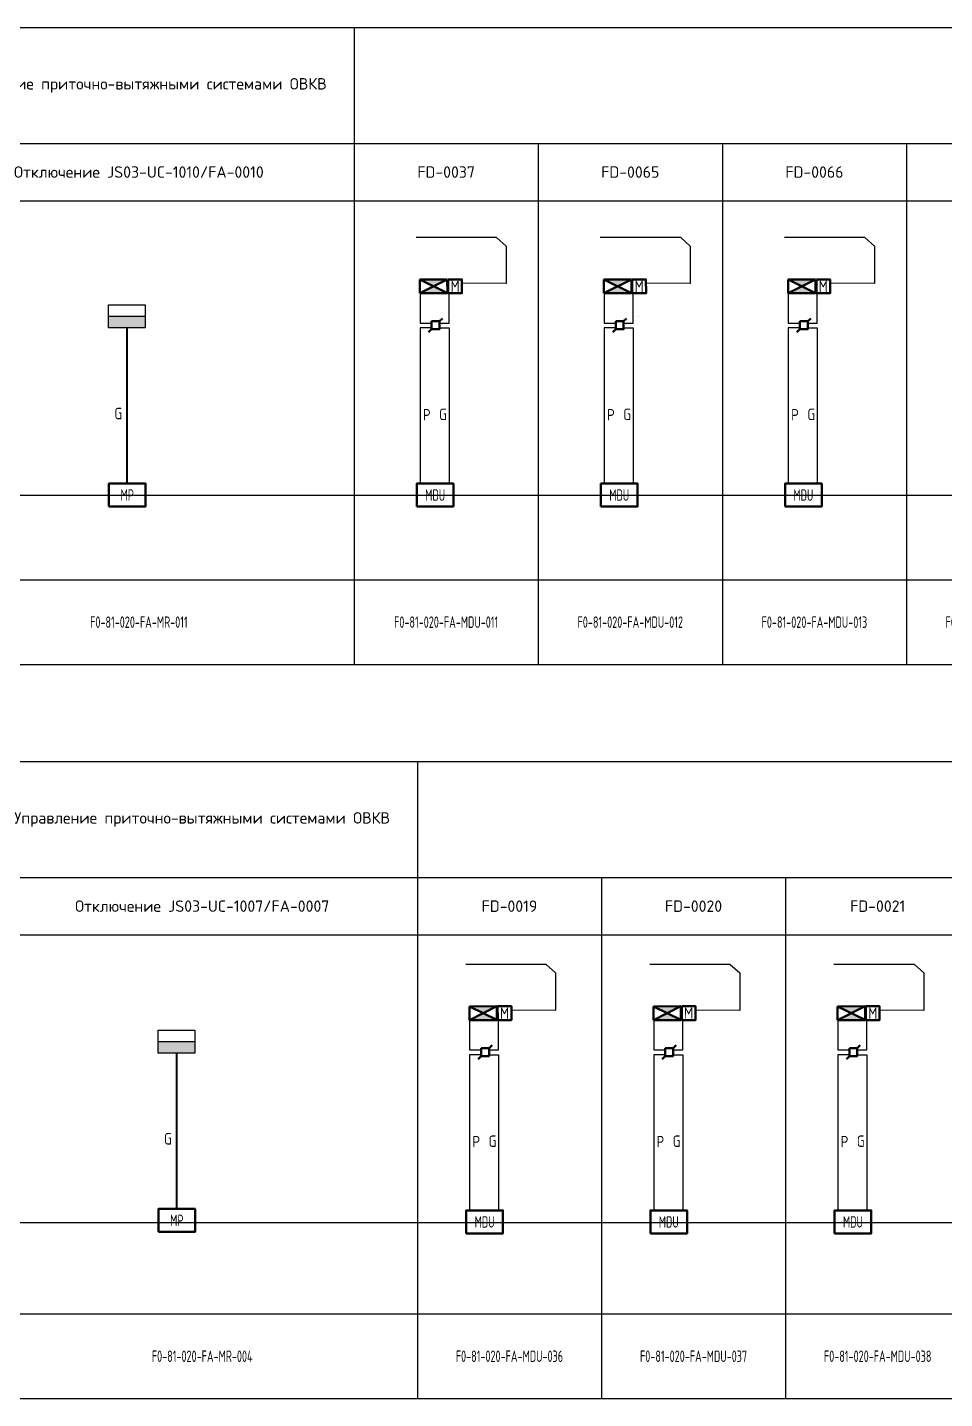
# Model space of a CAD drawing. Header units: millimetres. Extents: x 127230 to 906013, y -355313 to -209225.
# Drawn here: x 668006 to 688038, y -268161 to -238207 of the extents above; entities that cross this region are included whole.
import ezdxf
from ezdxf.enums import TextEntityAlignment as Align

# ---------------------------------------------------------------- set-up
doc = ezdxf.new("R2018")
doc.units = ezdxf.units.MM
doc.linetypes.add('Cплошная', pattern=[0])
for name, color, linetype, lineweight in [('14', 250, 'Continuous', 0), ('АТ_ПС_ИП_025', 1, 'Continuous', 25), ('АТ_ПС_ППКП_025', 5, 'Continuous', 25), ('АТ_ПС_Текст_025', 7, 'Continuous', 25), ('АТ_ПС_Трасса_100', 1, 'Continuous', 100)]:
    doc.layers.add(name, color=color, linetype=linetype, lineweight=lineweight)
doc.layers.add('ПС2', color=230, linetype='Continuous')
doc.styles.add('GLE_OASR_TextStyle', font='GOST2304A.ttf')
doc.styles.get("Standard").update_dxf_attribs({"font": 'gost_0.ttf'})
doc.styles.add('ГОСТ 2.304', font='CS_Gost2304.shx', dxfattribs={"width": 0.8})
doc.styles.add('Текст Т', font='isocpeur.ttf')

# ---------------------------------------------------------------- blocks, each defined once
blk = doc.blocks.new('*T90')
at = {"color": 7, "linetype": 'ByBlock', "transparency": 16777216}
for p, q in [((0, 0), (182448, 0)), ((0, 0), (0, -13917)), ((12084, 0), (12084, -13917)), ((16106, 0), (16106, -13917)), ((48279, 0), (48279, -3786)), ((56323, 0), (56323, -13917)), ((60344, 0), (60344, -13917)), ((68388, 0), (68388, -13917)), ((72409, 0), (72409, -13917)), ((81809, 0), (81809, -13917)), ((91209, 0), (91209, -13917)), ((100609, 0), (100609, -13917)), ((144848, 0), (144848, -13917)), ((154248, 0), (154248, -13917)), ((163648, 0), (163648, -13917)), ((173048, 0), (173048, -13917)), ((182448, 0), (182448, -13917)), ((0, -2533), (12084, -2533)), ((16106, -2533), (182448, -2533)), ((20128, -2533), (20128, -13917)), ((24149, -2533), (24149, -13917)), ((28171, -2533), (28171, -13917)), ((32193, -2533), (32193, -13917)), ((36214, -2533), (36214, -13917)), ((40236, -2533), (40236, -13917)), ((44258, -2533), (44258, -13917)), ((104631, -2533), (104631, -13917)), ((108653, -2533), (108653, -13917)), ((112674, -2533), (112674, -13917)), ((116696, -2533), (116696, -13917)), ((120718, -2533), (120718, -13917)), ((124739, -2533), (124739, -13917)), ((128761, -2533), (128761, -13917)), ((132783, -2533), (132783, -13917)), ((136804, -2533), (136804, -13917)), ((140826, -2533), (140826, -13917)), ((0, -3786), (48279, -3786)), ((56323, -3786), (60344, -3786)), ((68388, -3786), (182448, -3786)), ((0, -12069), (182448, -12069)), ((48279, -12069), (48279, -13917)), ((0, -13917), (182448, -13917))]:
    blk.add_line(p, q, dxfattribs=at)
at = {"color": 0, "linetype": 'ByBlock', "lineweight": -2, "transparency": 16777216}
for p, q in [((48279, -3786), (56323, -3786)), ((48279, -3786), (48279, -12069)), ((60344, -3786), (68388, -3786))]:
    blk.add_line(p, q, dxfattribs=at)
at = {"color": 7, "transparency": 16777216, "char_height": 250, "attachment_point": 5}
for s, insert, width, style in [('Отключение потребителей электропитания по сигналу "Пожар"', (52301, -1266), 8042.13, 'Текст Т'), ('Управление противопожарными клапанами', (58334, -1266), 4020.47, 'Текст Т'), ('Отключение потребителей электропитания по сигналу "Пожар"', (64366, -1266), 8042.13, 'Текст Т'), ('Управление противопожарными клапанами', (70399, -1266), 4020.47, 'Текст Т'), ('Управление противопожарными клапанами', (32193, -1266), 32172.13, 'Текст Т'), ('Управление приточно-вытяжными системами ОВКВ', (77109, -1266), 9398.8, 'Текст Т'), ('Управление приточно-вытяжными системами ОВКВ', (86509, -1266), 9398.8, 'Текст Т'), ('Управление приточно-вытяжными системами ОВКВ', (95909, -1266), 9398.8, 'Текст Т'), ('Управление противопожарными клапанами', (122729, -1266), 44237.13, 'Текст Т'), ('Управление приточно-вытяжными системами ОВКВ', (149548, -1266), 9398.8, 'Текст Т'), ('Управление приточно-вытяжными системами ОВКВ', (158948, -1266), 9398.8, 'Текст Т'), ('Управление приточно-вытяжными системами ОВКВ', (168348, -1266), 9398.8, 'Текст Т'), ('Управление приточно-вытяжными системами ОВКВ', (177748, -1266), 9398.8, 'Текст Т'), ('{\\fGOST type A|b0|i0|c204|p34;\\W1.001;\\C0;Сигнал "Пожар" на IRP-панель СР010, СР011}', (52301, -3160), 8042.13, 'Текст Т'), ('{\\fGOST type A|b0|i0|c204|p34;\\W1.001;\\C0;Сигнал "Пожар" на IRP-панель СР012 СР013}', (64366, -3160), 8042.13, 'Текст Т'), ('Аппаратная пом.137', (6042, -3160), 12083.14, 'Текст Т'), ('FD-0059', (18117, -3160), 4020.47, 'Текст Т'), ('FD-0027', (22139, -3160), 4020.47, 'Текст Т'), ('FD-0034', (26160, -3160), 4020.47, 'Текст Т'), ('FD-0028', (30182, -3160), 4020.47, 'Текст Т'), ('FD-0030', (34204, -3160), 4020.47, 'Текст Т'), ('FD-0062', (46269, -3160), 4020.47, 'Текст Т'), ('FD-0038', (70399, -3160), 4020.47, 'Текст Т'), ('Отключение JS03-UC-1005А/FA-0005А', (77109, -3160), 9398.8, 'Текст Т'), ('Отключение JS03-UC-1005В/FA-0005В', (86509, -3160), 9398.8, 'Текст Т'), ('Отключение JS03-UC-1010/FA-0010', (95909, -3160), 9398.8, 'Текст Т'), ('FD-0065', (106642, -3160), 4020.47, 'Текст Т'), ('FD-0029', (122729, -3160), 4020.47, 'Текст Т'), ('FD-0033', (126750, -3160), 4020.47, 'Текст Т'), ('FD-0046', (130772, -3160), 4020.47, 'Текст Т'), ('FD-0053', (134794, -3160), 4020.47, 'Текст Т'), ('FD-0054', (138815, -3160), 4020.47, 'Текст Т'), ('FD-0055', (142837, -3160), 4020.47, 'Текст Т'), ('Отключение JS03-UC-1004А/FA-0004А', (149548, -3160), 9398.8, 'Текст Т'), ('Отключение JS03-UC-1004В/FA-0004В', (158948, -3160), 9398.8, 'Текст Т'), ('Отключение JS03-UC-1009/FA-0009', (168348, -3160), 9398.8, 'Текст Т'), ('Отключение JS03-UC-1011/FA-0011', (177748, -3160), 9398.8, 'Текст Т'), ('F0-81-020-FA-SIB-001', (14095, -12993), 4020.47, 'ГОСТ 2.304'), ('F0-81-020-FA-MDU-001', (18117, -12993), 4020.47, 'ГОСТ 2.304'), ('F0-81-020-FA-MDU-002', (22139, -12993), 4020.47, 'ГОСТ 2.304'), ('F0-81-020-FA-MDU-003', (26160, -12993), 4020.47, 'ГОСТ 2.304'), ('F0-81-020-FA-MDU-004', (30182, -12993), 4020.47, 'ГОСТ 2.304'), ('F0-81-020-FA-MDU-005', (34204, -12993), 4020.47, 'ГОСТ 2.304'), ('F0-81-020-FA-MDU-006', (38225, -12993), 4020.47, 'ГОСТ 2.304'), ('F0-81-020-FA-MDU-007', (42247, -12993), 4020.47, 'ГОСТ 2.304'), ('F0-81-020-FA-MDU-008', (46269, -12993), 4020.47, 'ГОСТ 2.304'), ('F0-81-020-FA-MR-015, F0-81-020-FA-MR-016', (52301, -12993), 8042.13, 'ГОСТ 2.304'), ('F0-81-020-FA-MDU-009', (58334, -12993), 4020.47, 'ГОСТ 2.304'), ('F0-81-020-FA-MR-017, F0-81-020-FA-MR-018', (64366, -12993), 8042.13, 'ГОСТ 2.304'), ('F0-81-020-FA-MDU-010', (70399, -12993), 4020.47, 'ГОСТ 2.304'), ('F0-81-020-FA-MR-009', (77109, -12993), 9398.8, 'ГОСТ 2.304'), ('F0-81-020-FA-MR-010', (86509, -12993), 9398.8, 'ГОСТ 2.304'), ('F0-81-020-FA-MR-011', (95909, -12993), 9398.8, 'ГОСТ 2.304'), ('F0-81-020-FA-MDU-011', (102620, -12993), 4020.47, 'ГОСТ 2.304'), ('F0-81-020-FA-MDU-012', (106642, -12993), 4020.47, 'ГОСТ 2.304'), ('F0-81-020-FA-MDU-013', (110664, -12993), 4020.47, 'ГОСТ 2.304'), ('F0-81-020-FA-MDU-014', (114685, -12993), 4020.47, 'ГОСТ 2.304'), ('F0-81-020-FA-MDU-015', (118707, -12993), 4020.47, 'ГОСТ 2.304'), ('F0-81-020-FA-MDU-016', (122729, -12993), 4020.47, 'ГОСТ 2.304'), ('F0-81-020-FA-MDU-017', (126750, -12993), 4020.47, 'ГОСТ 2.304'), ('F0-81-020-FA-MDU-018', (130772, -12993), 4020.47, 'ГОСТ 2.304'), ('F0-81-020-FA-MDU-019', (134794, -12993), 4020.47, 'ГОСТ 2.304'), ('F0-81-020-FA-MDU-020', (138815, -12993), 4020.47, 'ГОСТ 2.304'), ('F0-81-020-FA-MDU-021', (142837, -12993), 4020.47, 'ГОСТ 2.304'), ('F0-81-020-FA-MR-005', (149548, -12993), 9398.8, 'ГОСТ 2.304'), ('F0-81-020-FA-MR-006', (158948, -12993), 9398.8, 'ГОСТ 2.304'), ('F0-81-020-FA-MR-007', (168348, -12993), 9398.8, 'ГОСТ 2.304'), ('F0-81-020-FA-MR-008', (177748, -12993), 9398.8, 'ГОСТ 2.304')]:
    blk.add_mtext(s, dxfattribs=dict(at, insert=insert, width=width, style=style))
at = {"color": 0, "transparency": 16777216, "char_height": 250, "attachment_point": 5}
for s, insert, width in [('Контроллер системы пожарной автоматики', (6042, -1266), 12083.14), ('{\\fISOCPEUR|b0|i0|c204|p34;\\T0.95;\\C7;Отключение систем ОВКВ}', (14095, -1893), 4020.47)]:
    blk.add_mtext(s, dxfattribs=dict(at, insert=insert, width=width))
at = {"transparency": 16777216, "char_height": 250, "width": 4020.47, "attachment_point": 5, "style": 'Текст Т'}
for s, insert in [('FD-0063', (38225, -3160)), ('FD-0060', (42247, -3160)), ('FD-0032', (58334, -3160)), ('FD-0037', (102620, -3160)), ('FD-0066', (110664, -3160)), ('FD-0079', (114685, -3160)), ('FD-0078', (118707, -3160))]:
    blk.add_mtext(s, dxfattribs=dict(at, insert=insert))
blk = doc.blocks.new('*U53')
at = {"color": 0, "lineweight": 30, "width": 1.001, "flags": 104}
blk.add_attdef('ТЕКСТ1', text='', height=2.5, dxfattribs=at).set_placement((0.55, 3.27), align=Align.TOP_LEFT)
at = {"color": 0, "lineweight": 0}
blk.add_wipeout([(0, 4.3), (16.02, 4.3), (16.02, 0), (0, 0)], dxfattribs=at)
blk = doc.blocks.new('*U54')
at = {"color": 0, "lineweight": 30, "width": 1.001, "flags": 104}
blk.add_attdef('ТЕКСТ1', text='', height=2.5, dxfattribs=at).set_placement((0.55, 3.27), align=Align.TOP_LEFT)
at = {"color": 0, "lineweight": 0}
blk.add_wipeout([(0, 4.3), (21.07, 4.3), (21.07, 0), (0, 0)], dxfattribs=at)
blk = doc.blocks.new('*U49')
at = {"linetype": 'Continuous', "lineweight": 25}
blk.add_wipeout([(-1.5, -1.5), (-1.5, 1.5), (1.5, 1.5), (1.5, -1.5)], dxfattribs=at)
at = {"color": 0, "linetype": 'Continuous', "lineweight": -2}
for p, q in [((1.5, 1.5), (2.63, 2.63)), ((-1.5, -1.5), (-2.63, -2.63))]:
    blk.add_line(p, q, dxfattribs=at)
blk.add_lwpolyline([(-1.5, 1.5), (1.5, 1.5), (1.5, -1.5), (-1.5, -1.5)], close=True, dxfattribs=at)
blk = doc.blocks.new('*U52')
at = {"linetype": 'Continuous', "lineweight": -2}
h = blk.add_hatch(color=0, dxfattribs=at)
h.dxf.hatch_style = 1
h.paths.add_polyline_path([(-6, 2.97), (-2.98, 1.48), (0, 2.97)])
h.paths.add_polyline_path([(-2.98, 1.48), (-6, -0.03), (0, -0.03), (0, 0)])
at = {"color": 0, "linetype": 'Continuous', "lineweight": -2}
for p, q in [((-6, -0.03), (-6, 2.97)), ((0, 2.97), (-6, 2.97)), ((-6, 2.97), (0, 0)), ((-6, -0.03), (0, 2.97)), ((0, -0.03), (0, 2.97)), ((0, 1.47), (0.18, 1.47)), ((-6, -0.03), (0, -0.03))]:
    blk.add_line(p, q, dxfattribs=at)
blk.add_lwpolyline([(0.18, 2.97), (3.18, 2.97), (3.18, -0.03), (0.18, -0.03)], close=True, dxfattribs=at)
at = {"color": 0, "linetype": 'Continuous', "lineweight": -2, "style": 'GLE_OASR_TextStyle'}
blk.add_text('М', height=2.5, dxfattribs=at).set_placement((1.68, 1.47), align=Align.MIDDLE_CENTER)
blk = doc.blocks.new('*U51')
at = {"color": 0, "linetype": 'Continuous', "lineweight": -2}
blk.add_lwpolyline([(-8, -0.03), (0, -0.03), (0, 4.97), (-8, 4.97)], close=True, dxfattribs=at)
at = {"color": 0, "linetype": 'Continuous', "lineweight": -2, "style": 'ГОСТ 2.304', "width": 0.8, "flags": 4}
blk.add_attdef('НАДПИСЬ', text='', height=2.5, dxfattribs=at).set_placement((-4, 2.47), align=Align.MIDDLE_CENTER)
blk = doc.blocks.new('*U50')
at = {"color": 0, "lineweight": 0}
blk.add_wipeout([(-2.08, 6.13), (-19.65, 6.12), (-19.65, 1.83), (-2.08, 1.83)], dxfattribs=at)
at = {"color": 0, "linetype": 'Cплошная', "lineweight": 25}
for q in [(-19.65, 1.83), (0, 0)]:
    blk.add_line((-2.08, 1.83), q, dxfattribs=at)
at = {"color": 0, "lineweight": 30, "flags": 104}
blk.add_attdef('ТЕКСТ1', text='', height=2.5, dxfattribs=at).set_placement((-2.99, 5.1), align=Align.TOP_RIGHT)
blk = doc.blocks.new('*U59')
at = {"color": 0, "linetype": 'Continuous', "lineweight": -2}
blk.add_lwpolyline([(-8, -0.03), (0, -0.03), (0, 4.97), (-8, 4.97)], close=True, dxfattribs=at)
at = {"color": 0, "linetype": 'Continuous', "lineweight": -2, "style": 'ГОСТ 2.304', "width": 0.8, "flags": 4}
blk.add_attdef('НАДПИСЬ', text='', height=2.5, dxfattribs=at).set_placement((-4, 2.47), align=Align.MIDDLE_CENTER)
blk = doc.blocks.new('*U61')
at = {"linetype": 'Continuous', "lineweight": -2, "ltscale": 100}
h = blk.add_hatch(color=0, dxfattribs=at)
h.dxf.hatch_style = 1
h.paths.add_polyline_path([(0, 0), (0, 2.5), (-8, 2.5), (-8, 0)])
at = {"color": 0, "linetype": 'Continuous', "lineweight": -2, "ltscale": 100}
blk.add_line((0, 2.5), (-8, 2.5), dxfattribs=at)
at = {"color": 0, "linetype": 'Continuous', "lineweight": -2}
blk.add_lwpolyline([(-8, 0), (-8, 5), (0, 5), (0, 0)], close=True, dxfattribs=at)
blk = doc.blocks.new('*T92')
at = {"color": 7, "linetype": 'ByBlock', "transparency": 16777216}
for p, q in [((0, 0), (178407, 0)), ((0, 0), (0, -13917)), ((60325, 0), (60325, -13917)), ((69725, 0), (69725, -13917)), ((79125, 0), (79125, -13917)), ((88525, 0), (88525, -13917)), ((97925, 0), (97925, -13917)), ((143520, 0), (143520, -13917)), ((151563, 0), (151563, -13917)), ((160963, 0), (160963, -13917)), ((170363, 0), (170363, -13917)), ((178407, 0), (178407, -13917)), ((0, -2533), (178407, -2533)), ((4022, -2533), (4022, -13917)), ((8043, -2533), (8043, -13917)), ((12065, -2533), (12065, -13917)), ((16087, -2533), (16087, -13917)), ((20108, -2533), (20108, -13917)), ((24130, -2533), (24130, -13917)), ((28152, -2533), (28152, -13917)), ((32173, -2533), (32173, -13917)), ((36195, -2533), (36195, -13917)), ((40217, -2533), (40217, -13917)), ((44238, -2533), (44238, -13917)), ((48260, -2533), (48260, -13917)), ((52282, -2533), (52282, -13917)), ((56303, -2533), (56303, -13917)), ((101947, -2533), (101947, -13917)), ((105968, -2533), (105968, -13917)), ((109990, -2533), (109990, -13917)), ((114012, -2533), (114012, -13917)), ((118033, -2533), (118033, -13917)), ((122055, -2533), (122055, -13917)), ((126077, -2533), (126077, -13917)), ((130098, -2533), (130098, -13917)), ((134120, -2533), (134120, -13917)), ((147542, -2533), (147542, -13917)), ((174385, -2533), (174385, -13917)), ((0, -3786), (178407, -3786)), ((0, -12069), (178407, -12069)), ((0, -13917), (178407, -13917))]:
    blk.add_line(p, q, dxfattribs=at)
at = {"color": 0, "linetype": 'ByBlock', "lineweight": -2, "transparency": 16777216}
blk.add_line((134120, 0), (134120, -2533), dxfattribs=at)
at = {"color": 7, "transparency": 16777216, "char_height": 250, "attachment_point": 5}
for s, insert, width, style in [('Управление противопожарными клапанами', (30162, -1266), 60323.8, 'Текст Т'), ('Управление приточно-вытяжными системами ОВКВ', (65025, -1266), 9398.8, 'Текст Т'), ('Управление приточно-вытяжными системами ОВКВ', (74425, -1266), 9398.8, 'Текст Т'), ('Управление приточно-вытяжными системами ОВКВ', (83825, -1266), 9398.8, 'Текст Т'), ('Управление приточно-вытяжными системами ОВКВ', (93225, -1266), 9398.8, 'Текст Т'), ('Управление приточно-вытяжными системами ОВКВ', (138820, -1266), 9398.8, 'Текст Т'), ('Управление приточно-вытяжными системами ОВКВ', (156263, -1266), 9398.8, 'Текст Т'), ('Управление приточно-вытяжными системами ОВКВ', (165663, -1266), 9398.8, 'Текст Т'), ('FD-0048', (2011, -3160), 4020.47, 'Текст Т'), ('FD-0049', (6032, -3160), 4020.47, 'Текст Т'), ('FD-0044', (10054, -3160), 4020.47, 'Текст Т'), ('FD-0051', (14076, -3160), 4020.47, 'Текст Т'), ('FD-0052', (18097, -3160), 4020.47, 'Текст Т'), ('FD-0042', (22119, -3160), 4020.47, 'Текст Т'), ('FD-0043', (26141, -3160), 4020.47, 'Текст Т'), ('FD-0011', (30162, -3160), 4020.47, 'Текст Т'), ('FD-0007', (34184, -3160), 4020.47, 'Текст Т'), ('FD-0009', (38206, -3160), 4020.47, 'Текст Т'), ('FD-0010', (42227, -3160), 4020.47, 'Текст Т'), ('FD-0018', (46249, -3160), 4020.47, 'Текст Т'), ('FD-0015', (50271, -3160), 4020.47, 'Текст Т'), ('FD-0016', (54292, -3160), 4020.47, 'Текст Т'), ('FD-0017', (58314, -3160), 4020.47, 'Текст Т'), ('Отключение JS03-UC-1001/FA-0001', (65025, -3160), 9398.8, 'Текст Т'), ('Отключение JS03-UC-1002А/FA-0002А', (74425, -3160), 9398.8, 'Текст Т'), ('Отключение JS03-UC-1003/FA-0003', (83825, -3160), 9398.8, 'Текст Т'), ('Отключение JS03-UC-1007/FA-0007', (93225, -3160), 9398.8, 'Текст Т'), ('FD-0019', (99936, -3160), 4020.47, 'Текст Т'), ('FD-0020', (103957, -3160), 4020.47, 'Текст Т'), ('FD-0021', (107979, -3160), 4020.47, 'Текст Т'), ('FD-0002', (112001, -3160), 4020.47, 'Текст Т'), ('FD-0005', (116022, -3160), 4020.47, 'Текст Т'), ('FD-0017', (120044, -3160), 4020.47, 'Текст Т'), ('FD-0056', (124066, -3160), 4020.47, 'Текст Т'), ('FD-0067', (128087, -3160), 4020.47, 'Текст Т'), ('FD-0006', (132109, -3160), 4020.47, 'Текст Т'), ('Отключение JS03-UC-1012/FA-0012', (138820, -3160), 9398.8, 'Текст Т'), ('FD-0013', (145531, -3160), 4020.47, 'Текст Т'), ('FD-0072', (149552, -3160), 4020.47, 'Текст Т'), ('Отключение JS03-UC-1006/FA-0002В', (156263, -3160), 9398.8, 'Текст Т'), ('Отключение JS03-UC-1008/FA-0008', (165663, -3160), 9398.8, 'Текст Т'), ('FD-0014', (172374, -3160), 4020.47, 'Текст Т'), ('FD-0012', (176396, -3160), 4020.47, 'Текст Т'), ('F0-81-020-FA-MDU-022', (2011, -12993), 4020.47, 'ГОСТ 2.304'), ('F0-81-020-FA-MDU-023', (6032, -12993), 4020.47, 'ГОСТ 2.304'), ('F0-81-020-FA-MDU-024', (10054, -12993), 4020.47, 'ГОСТ 2.304'), ('F0-81-020-FA-MDU-025', (14076, -12993), 4020.47, 'ГОСТ 2.304'), ('F0-81-020-FA-MDU-026', (18097, -12993), 4020.47, 'ГОСТ 2.304'), ('F0-81-020-FA-MDU-027', (22119, -12993), 4020.47, 'ГОСТ 2.304'), ('F0-81-020-FA-MDU-028', (26141, -12993), 4020.47, 'ГОСТ 2.304'), ('F0-81-020-FA-MDU-049', (30162, -12993), 4020.47, 'ГОСТ 2.304'), ('F0-81-020-FA-MDU-029', (34184, -12993), 4020.47, 'ГОСТ 2.304'), ('F0-81-020-FA-MDU-030', (38206, -12993), 4020.47, 'ГОСТ 2.304'), ('F0-81-020-FA-MDU-031', (42227, -12993), 4020.47, 'ГОСТ 2.304'), ('F0-81-020-FA-MDU-032', (46249, -12993), 4020.47, 'ГОСТ 2.304'), ('F0-81-020-FA-MDU-033', (50271, -12993), 4020.47, 'ГОСТ 2.304'), ('F0-81-020-FA-MDU-034', (54292, -12993), 4020.47, 'ГОСТ 2.304'), ('F0-81-020-FA-MDU-035', (58314, -12993), 4020.47, 'ГОСТ 2.304'), ('F0-81-020-FA-MR-001', (65025, -12993), 9398.8, 'ГОСТ 2.304'), ('F0-81-020-FA-MR-002', (74425, -12993), 9398.8, 'ГОСТ 2.304'), ('F0-81-020-FA-MR-003', (83825, -12993), 9398.8, 'ГОСТ 2.304'), ('F0-81-020-FA-MR-004', (93225, -12993), 9398.8, 'ГОСТ 2.304'), ('F0-81-020-FA-MDU-036', (99936, -12993), 4020.47, 'ГОСТ 2.304'), ('F0-81-020-FA-MDU-037', (103957, -12993), 4020.47, 'ГОСТ 2.304'), ('F0-81-020-FA-MDU-038', (107979, -12993), 4020.47, 'ГОСТ 2.304'), ('F0-81-020-FA-MDU-039', (112001, -12993), 4020.47, 'ГОСТ 2.304'), ('F0-81-020-FA-MDU-040', (116022, -12993), 4020.47, 'ГОСТ 2.304'), ('F0-81-020-FA-MDU-041', (120044, -12993), 4020.47, 'ГОСТ 2.304'), ('F0-81-020-FA-MDU-042', (124066, -12993), 4020.47, 'ГОСТ 2.304'), ('F0-81-020-FA-MDU-043', (128087, -12993), 4020.47, 'ГОСТ 2.304'), ('F0-81-020-FA-MDU-044', (132109, -12993), 4020.47, 'ГОСТ 2.304'), ('F0-81-020-FA-MR-014', (138820, -12993), 9398.8, 'ГОСТ 2.304'), ('F0-81-020-FA-MDU-045', (145531, -12993), 4020.47, 'ГОСТ 2.304'), ('F0-81-020-FA-MDU-046', (149552, -12993), 4020.47, 'ГОСТ 2.304'), ('F0-81-020-FA-MR-012', (156263, -12993), 9398.8, 'ГОСТ 2.304'), ('F0-81-020-FA-MR-013', (165663, -12993), 9398.8, 'ГОСТ 2.304'), ('F0-81-020-FA-MDU-047', (172374, -12993), 4020.47, 'ГОСТ 2.304'), ('F0-81-020-FA-MDU-048', (176396, -12993), 4020.47, 'ГОСТ 2.304')]:
    blk.add_mtext(s, dxfattribs=dict(at, insert=insert, width=width, style=style))
at = {"color": 0, "transparency": 16777216, "char_height": 250, "attachment_point": 5, "style": 'Текст Т'}
for insert, width in [((116022, -1266), 36193.8), ((147542, -1266), 8042.13), ((174385, -1266), 8042.13)]:
    blk.add_mtext('{\\C7;Управление противопожарными клапанами}', dxfattribs=dict(at, insert=insert, width=width))

msp = doc.modelspace()

# ---------------------------------------------------------------- linework, layer by layer
at = {"layer": '14', "color": 6, "lineweight": 25}
for points in [[(676582, -244015), (676582, -244665), (676834, -244665)], [(680604, -244015), (680604, -244665), (680855, -244665)], [(684625, -244015), (684625, -244665), (684877, -244665)], [(677663, -259893), (677663, -260543), (677915, -260543)], [(681685, -259893), (681685, -260543), (681937, -260543)], [(685707, -259893), (685707, -260543), (685959, -260543)]]:
    msp.add_lwpolyline(points, dxfattribs=at)
at = {"layer": 'АТ_ПС_Трасса_100', "color": 92, "lineweight": 25, "ltscale": 100}
for points in [[(677006, -244665), (677214, -244665), (677214, -244016)], [(681028, -244665), (681236, -244665), (681236, -244016)], [(685050, -244665), (685258, -244665), (685258, -244016)], [(677006, -244772), (677214, -244772), (677214, -248174)], [(681028, -244772), (681236, -244772), (681236, -248174)], [(685050, -244772), (685258, -244772), (685258, -248174)], [(678088, -260543), (678296, -260543), (678296, -259894)], [(682109, -260543), (682318, -260543), (682318, -259894)], [(686131, -260543), (686339, -260543), (686339, -259894)], [(678088, -260650), (678296, -260650), (678296, -264052)], [(682109, -260650), (682318, -260650), (682318, -264052)], [(686131, -260650), (686339, -260650), (686339, -264052)]]:
    msp.add_lwpolyline(points, dxfattribs=at)
at = {"layer": 'АТ_ПС_Трасса_100', "color": 6, "lineweight": 25, "ltscale": 100}
for points in [[(676834, -244772), (676582, -244772), (676582, -248174)], [(680855, -244772), (680604, -244772), (680604, -248174)], [(684877, -244772), (684625, -244772), (684625, -248174)], [(677915, -260650), (677663, -260650), (677663, -264052)], [(681937, -260650), (681685, -260650), (681685, -264052)], [(685959, -260650), (685707, -260650), (685707, -264052)]]:
    msp.add_lwpolyline(points, dxfattribs=at)

# ---------------------------------------------------------------- block references
for name, p in [('*T90', (574531, -238207)), ('*T92', (578598, -254244))]:
    msp.add_blockref(name, p)
at = {"layer": 'ПС2', "color": 5, "lineweight": 50, "transparency": 33554687, "xscale": 100, "yscale": 100, "zscale": 100, "rotation": 0.1250381865928775}
for p in [(677178, -244011), (681199, -244011), (685221, -244011), (678259, -259889), (682281, -259889), (686302, -259889)]:
    msp.add_blockref('*U52', p, dxfattribs=at)

# ---------------------------------------------------------------- texts
at = {"layer": 'АТ_ПС_Текст_025', "char_height": 250, "attachment_point": 5, "style": 'GLE_OASR_TextStyle'}
for s, insert in [('G', (669992, -246642)), ('P', (676728, -246669)), ('G', (677083, -246661)), ('P', (680750, -246669)), ('G', (681105, -246661)), ('P', (684771, -246669)), ('G', (685127, -246661)), ('G', (671075, -262487)), ('P', (677810, -262547)), ('G', (678165, -262539)), ('P', (681831, -262547)), ('G', (682187, -262539)), ('P', (685853, -262547)), ('G', (686208, -262539))]:
    msp.add_mtext_dynamic_manual_height_columns(s, width=1237.88, gutter_width=12.5, heights=[0], dxfattribs=dict(at, insert=insert))

# ---------------------------------------------------------------- next in the draw order: block references
at = {"layer": 'АТ_ПС_ИП_025', "lineweight": 50, "xscale": 57.51779866433964, "yscale": 57.51779866433964, "zscale": 57.51779866433964}
for p in [(676920, -244714), (680942, -244714), (684963, -244714), (678002, -260593), (682023, -260593), (686045, -260593)]:
    msp.add_blockref('*U49', p, dxfattribs=at)
at = {"layer": 'АТ_ПС_Текст_025', "linetype": 'Continuous'}
ref = msp.add_blockref('*U50', (678462, -242983), dxfattribs=dict(at, xscale=100, yscale=100, zscale=100))
lines = msp.add_mtext('230 В AC*** ', dxfattribs={"layer": '0', "color": 0, "insert": (678163, -242473), "char_height": 2.5, "attachment_point": 1})
ref.add_attrib('ТЕКСТ1', '', (678163, -242473), dxfattribs={"flags": 104}).embed_mtext(lines)
ref = msp.add_blockref('*U50', (682483, -242983), dxfattribs=dict(at, xscale=100, yscale=100, zscale=100))
lines = msp.add_mtext('230 В AC*** ', dxfattribs={"layer": '0', "color": 0, "insert": (682184, -242473), "char_height": 2.5, "attachment_point": 1})
ref.add_attrib('ТЕКСТ1', '', (682184, -242473), dxfattribs={"flags": 104}).embed_mtext(lines)
ref = msp.add_blockref('*U50', (686505, -242983), dxfattribs=dict(at, xscale=100, yscale=100, zscale=100))
lines = msp.add_mtext('230 В AC*** ', dxfattribs={"layer": '0', "color": 0, "insert": (686206, -242473), "char_height": 2.5, "attachment_point": 1})
ref.add_attrib('ТЕКСТ1', '', (686206, -242473), dxfattribs={"flags": 104}).embed_mtext(lines)
at = {"layer": 'АТ_ПС_Текст_025', "transparency": 33554636}
ref = msp.add_blockref('*U53', (677273, -244840), dxfattribs=dict(at, xscale=99.99980000000001, yscale=99.99980000000001, zscale=99.99980000000001))
lines = msp.add_mtext('\\W1.0010;*FA-XK-011', dxfattribs={"layer": '0', "color": 0, "insert": (677328, -244513), "char_height": 2.5, "attachment_point": 1})
ref.add_attrib('ТЕКСТ1', '', (677328, -244513), dxfattribs={"flags": 104}).embed_mtext(lines)
ref = msp.add_blockref('*U53', (681295, -244840), dxfattribs=dict(at, xscale=99.99980000000001, yscale=99.99980000000001, zscale=99.99980000000001))
lines = msp.add_mtext('\\W1.0010;*FA-XK-012', dxfattribs={"layer": '0', "color": 0, "insert": (681349, -244513), "char_height": 2.5, "attachment_point": 1})
ref.add_attrib('ТЕКСТ1', '', (681349, -244513), dxfattribs={"flags": 104}).embed_mtext(lines)
ref = msp.add_blockref('*U53', (685316, -244840), dxfattribs=dict(at, xscale=99.99980000000001, yscale=99.99980000000001, zscale=99.99980000000001))
lines = msp.add_mtext('\\W1.0010;*FA-XK-013', dxfattribs={"layer": '0', "color": 0, "insert": (685371, -244513), "char_height": 2.5, "attachment_point": 1})
ref.add_attrib('ТЕКСТ1', '', (685371, -244513), dxfattribs={"flags": 104}).embed_mtext(lines)
at = {"layer": 'АТ_ПС_Текст_025', "transparency": 33554636, "xscale": 99.99980000000001, "yscale": 99.99980000000001, "zscale": 99.99980000000001, "rotation": 90.0000000004073}
for p in [(676466, -247403), (677731, -247403), (680488, -247403), (681753, -247403), (684509, -247403), (685775, -247403), (677547, -263281), (678813, -263281), (681569, -263281), (682835, -263281), (685591, -263281), (686856, -263281)]:
    msp.add_blockref('*U54', p, dxfattribs=at)
at = {"layer": 'АТ_ПС_Текст_025', "linetype": 'Continuous'}
ref = msp.add_blockref('*U50', (679543, -258861), dxfattribs=dict(at, xscale=100, yscale=100, zscale=100))
lines = msp.add_mtext('230 В AC*** ', dxfattribs={"layer": '0', "color": 0, "insert": (679244, -258351), "char_height": 2.5, "attachment_point": 1})
ref.add_attrib('ТЕКСТ1', '', (679244, -258351), dxfattribs={"flags": 104}).embed_mtext(lines)
ref = msp.add_blockref('*U50', (683565, -258861), dxfattribs=dict(at, xscale=100, yscale=100, zscale=100))
lines = msp.add_mtext('230 В AC*** ', dxfattribs={"layer": '0', "color": 0, "insert": (683266, -258351), "char_height": 2.5, "attachment_point": 1})
ref.add_attrib('ТЕКСТ1', '', (683266, -258351), dxfattribs={"flags": 104}).embed_mtext(lines)
ref = msp.add_blockref('*U50', (687587, -258861), dxfattribs=dict(at, xscale=100, yscale=100, zscale=100))
lines = msp.add_mtext('230 В AC*** ', dxfattribs={"layer": '0', "color": 0, "insert": (687288, -258351), "char_height": 2.5, "attachment_point": 1})
ref.add_attrib('ТЕКСТ1', '', (687288, -258351), dxfattribs={"flags": 104}).embed_mtext(lines)
at = {"layer": 'АТ_ПС_Текст_025', "transparency": 33554636}
ref = msp.add_blockref('*U53', (678354, -260718), dxfattribs=dict(at, xscale=99.99980000000001, yscale=99.99980000000001, zscale=99.99980000000001))
lines = msp.add_mtext('\\W1.0010;*FA-XK-036', dxfattribs={"layer": '0', "color": 0, "insert": (678409, -260391), "char_height": 2.5, "attachment_point": 1})
ref.add_attrib('ТЕКСТ1', '', (678409, -260391), dxfattribs={"flags": 104}).embed_mtext(lines)
ref = msp.add_blockref('*U53', (682376, -260718), dxfattribs=dict(at, xscale=99.99980000000001, yscale=99.99980000000001, zscale=99.99980000000001))
lines = msp.add_mtext('\\W1.0010;*FA-XK-037', dxfattribs={"layer": '0', "color": 0, "insert": (682431, -260391), "char_height": 2.5, "attachment_point": 1})
ref.add_attrib('ТЕКСТ1', '', (682431, -260391), dxfattribs={"flags": 104}).embed_mtext(lines)
ref = msp.add_blockref('*U53', (686398, -260718), dxfattribs=dict(at, xscale=99.99980000000001, yscale=99.99980000000001, zscale=99.99980000000001))
lines = msp.add_mtext('\\W1.0010;*FA-XK-038', dxfattribs={"layer": '0', "color": 0, "insert": (686452, -260391), "char_height": 2.5, "attachment_point": 1})
ref.add_attrib('ТЕКСТ1', '', (686452, -260391), dxfattribs={"flags": 104}).embed_mtext(lines)

# ---------------------------------------------------------------- next in the draw order: wipeouts: each hides what was drawn before it
at = {"lineweight": 25}
for points in [[(669785, -248174), (670585, -248174), (670585, -248674), (669785, -248674)], [(676511, -248174), (677311, -248174), (677311, -248674), (676511, -248674)], [(680532, -248174), (681332, -248174), (681332, -248674), (680532, -248674)], [(684554, -248174), (685354, -248174), (685354, -248674), (684554, -248674)], [(670868, -264019), (671668, -264019), (671668, -264519), (670868, -264519)], [(677592, -264052), (678392, -264052), (678392, -264552), (677592, -264552)], [(681614, -264052), (682414, -264052), (682414, -264552), (681614, -264552)], [(685636, -264052), (686436, -264052), (686436, -264552), (685636, -264552)]]:
    msp.add_wipeout(points, dxfattribs=at).dxf.layer = 'АТ_ПС_Трасса_100'

# ---------------------------------------------------------------- next in the draw order: linework, layer by layer
at = {"layer": '14', "color": 6, "lineweight": 25}
for points in [[(678462, -242983), (678462, -243802), (677495, -243797)], [(682483, -242983), (682483, -243802), (681517, -243797)], [(686505, -242983), (686505, -243802), (685538, -243797)], [(679543, -258861), (679543, -259680), (678576, -259676)], [(683565, -258861), (683565, -259680), (682598, -259676)], [(687587, -258861), (687587, -259680), (686620, -259676)]]:
    msp.add_lwpolyline(points, dxfattribs=at)
at = {"layer": 'АТ_ПС_Трасса_100', "color": 3, "linetype": 'Cплошная', "lineweight": 40, "transparency": 33554687}
for points in [[(670185, -248174), (670185, -244772)], [(671268, -264019), (671268, -260618)]]:
    msp.add_lwpolyline(points, dxfattribs=at)

# ---------------------------------------------------------------- next in the draw order: block references
at = {"layer": 'АТ_ПС_ИП_025', "lineweight": 50, "transparency": 33554687}
ref = msp.add_blockref('*U59', (670585, -248670), dxfattribs=dict(at, xscale=100, yscale=100, zscale=100))
ref.add_attrib('НАДПИСЬ', 'МР', dxfattribs={"layer": '0', "color": 0, "linetype": 'Continuous', "lineweight": -2, "height": 250, "style": 'ГОСТ 2.304', "width": 0.8}).set_placement((670185, -248424), align=Align.MIDDLE_CENTER)
ref = msp.add_blockref('*U59', (671668, -264516), dxfattribs=dict(at, xscale=100, yscale=100, zscale=100))
ref.add_attrib('НАДПИСЬ', 'МР', dxfattribs={"layer": '0', "color": 0, "linetype": 'Continuous', "lineweight": -2, "height": 250, "style": 'ГОСТ 2.304', "width": 0.8}).set_placement((671268, -264269), align=Align.MIDDLE_CENTER)
at = {"layer": 'АТ_ПС_ППКП_025', "color": 1, "linetype": 'Continuous', "lineweight": 50}
ref = msp.add_blockref('*U51', (677310, -248670), dxfattribs=dict(at, xscale=100, yscale=100, zscale=100))
ref.add_attrib('НАДПИСЬ', 'MDU', dxfattribs={"layer": '0', "color": 0, "linetype": 'Continuous', "lineweight": -2, "height": 250, "style": 'ГОСТ 2.304', "width": 0.8}).set_placement((676911, -248424), align=Align.MIDDLE_CENTER)
ref = msp.add_blockref('*U51', (681332, -248670), dxfattribs=dict(at, xscale=100, yscale=100, zscale=100))
ref.add_attrib('НАДПИСЬ', 'MDU', dxfattribs={"layer": '0', "color": 0, "linetype": 'Continuous', "lineweight": -2, "height": 250, "style": 'ГОСТ 2.304', "width": 0.8}).set_placement((680932, -248424), align=Align.MIDDLE_CENTER)
ref = msp.add_blockref('*U51', (685354, -248670), dxfattribs=dict(at, xscale=100, yscale=100, zscale=100))
ref.add_attrib('НАДПИСЬ', 'MDU', dxfattribs={"layer": '0', "color": 0, "linetype": 'Continuous', "lineweight": -2, "height": 250, "style": 'ГОСТ 2.304', "width": 0.8}).set_placement((684954, -248424), align=Align.MIDDLE_CENTER)
ref = msp.add_blockref('*U51', (678392, -264549), dxfattribs=dict(at, xscale=100, yscale=100, zscale=100))
ref.add_attrib('НАДПИСЬ', 'MDU', dxfattribs={"layer": '0', "color": 0, "linetype": 'Continuous', "lineweight": -2, "height": 250, "style": 'ГОСТ 2.304', "width": 0.8}).set_placement((677992, -264302), align=Align.MIDDLE_CENTER)
ref = msp.add_blockref('*U51', (682414, -264549), dxfattribs=dict(at, xscale=100, yscale=100, zscale=100))
ref.add_attrib('НАДПИСЬ', 'MDU', dxfattribs={"layer": '0', "color": 0, "linetype": 'Continuous', "lineweight": -2, "height": 250, "style": 'ГОСТ 2.304', "width": 0.8}).set_placement((682014, -264302), align=Align.MIDDLE_CENTER)
ref = msp.add_blockref('*U51', (686435, -264549), dxfattribs=dict(at, xscale=100, yscale=100, zscale=100))
ref.add_attrib('НАДПИСЬ', 'MDU', dxfattribs={"layer": '0', "color": 0, "linetype": 'Continuous', "lineweight": -2, "height": 250, "style": 'ГОСТ 2.304', "width": 0.8}).set_placement((686036, -264302), align=Align.MIDDLE_CENTER)

# ---------------------------------------------------------------- next in the draw order: block references
at = {"layer": 'АТ_ПС_Текст_025', "transparency": 33554636, "xscale": 99.99980000000001, "yscale": 99.99980000000001, "zscale": 99.99980000000001, "rotation": 90.0000000004073}
for p in [(670640, -247907), (671723, -263753)]:
    msp.add_blockref('*U54', p, dxfattribs=at)

# ---------------------------------------------------------------- next in the draw order: wipeouts: each hides what was drawn before it
at = {"lineweight": 25}
for points in [[(669780, -244269), (670580, -244269), (670580, -244769), (669780, -244769)], [(670863, -260115), (671663, -260115), (671663, -260615), (670863, -260615)]]:
    msp.add_wipeout(points, dxfattribs=at).dxf.layer = 'АТ_ПС_Трасса_100'

# ---------------------------------------------------------------- next in the draw order: linework, layer by layer
at = {"color": 1, "lineweight": 30}
msp.add_lwpolyline([(578318, -248424), (758046, -248424), (758046, -264320), (577552, -264320), (577552, -248544)], dxfattribs=at)

# ---------------------------------------------------------------- next in the draw order: block references
at = {"layer": 'АТ_ПС_ИП_025', "color": 5, "transparency": 33554687, "xscale": 100, "yscale": 100, "zscale": 100}
for p in [(670580, -244769), (671663, -260615)]:
    msp.add_blockref('*U61', p, dxfattribs=at)

doc.saveas('drawing.dxf')
